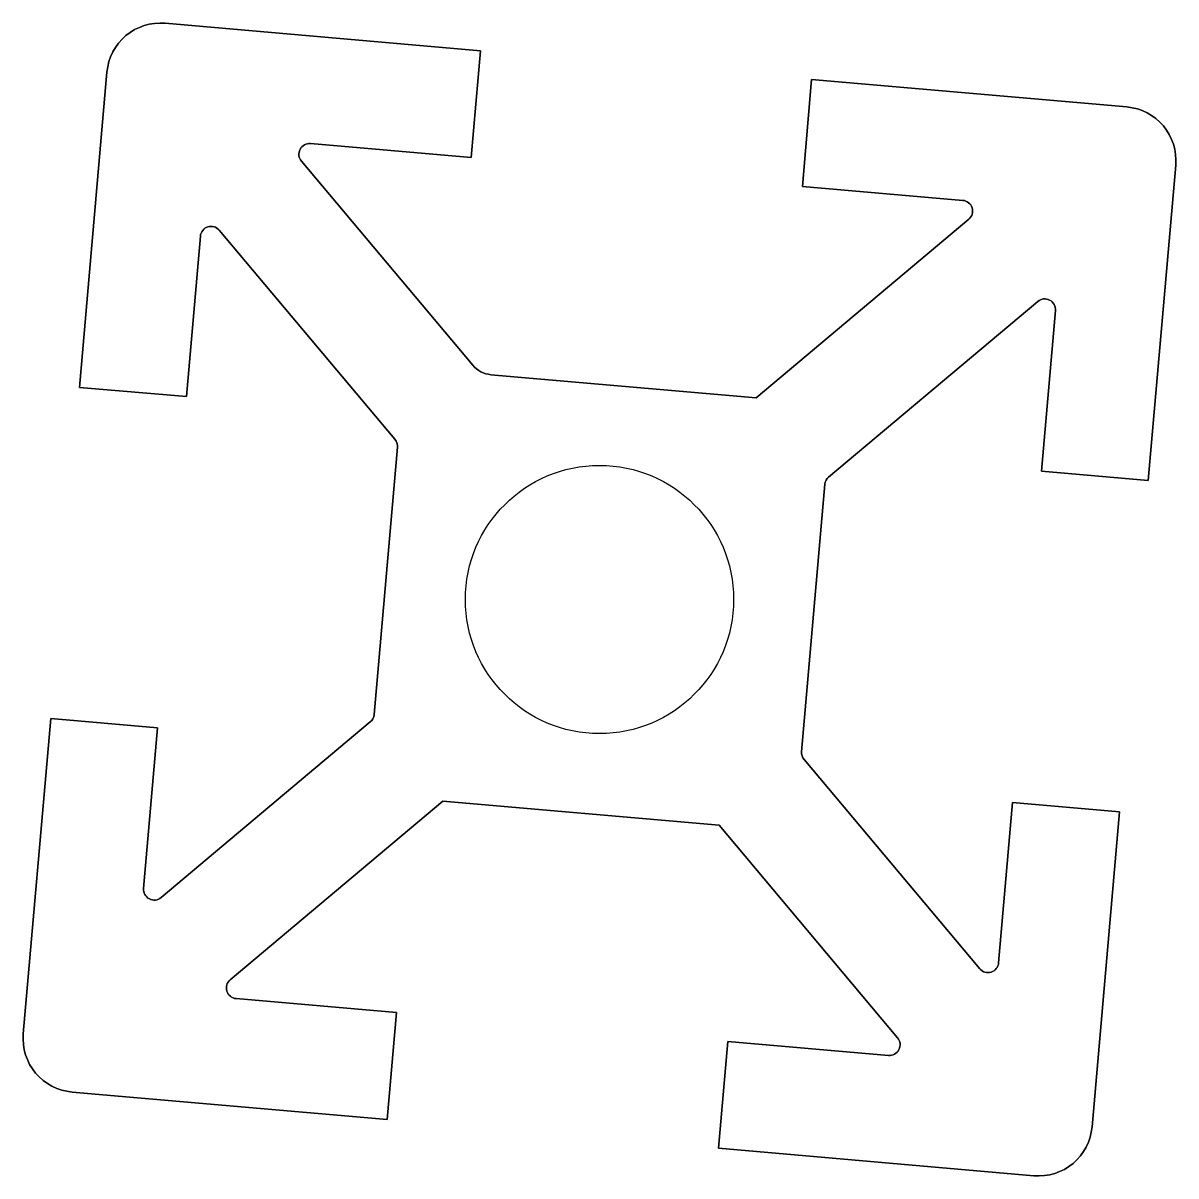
# Model space of a CAD drawing. Header units: millimetres. Extents: x 5 to 26.5, y 9.4 to 30.9.
import ezdxf

# ---------------------------------------------------------------- set-up
doc = ezdxf.new("R2010")
doc.units = ezdxf.units.MM
doc.layers.get('0').update_dxf_attribs({"linetype": 'CONTINUOUS'})

msp = doc.modelspace()

# ---------------------------------------------------------------- linework, layer by layer
for points in [[(11.508, 17.855), (7.61, 14.581, -0.668179), (7.282, 14.752), (7.542, 17.743), (5.55, 17.917), (5.038, 12.039, 0.414214), (5.948, 10.956), (11.825, 10.444), (11.999, 12.437), (9.007, 12.697, -0.668179), (8.896, 13.05), (12.858, 16.377), (18.01, 15.929), (21.338, 11.967, -0.668179), (21.167, 11.639), (18.176, 11.899), (18.002, 9.907), (23.88, 9.395, 0.414214), (24.963, 10.305), (25.474, 16.182), (23.482, 16.356), (23.222, 13.364, -0.668179), (22.869, 13.253), (19.595, 17.152, -0.198912), (19.549, 17.298), (19.983, 22.285, -0.198912), (20.053, 22.42), (23.952, 25.695, -0.668179), (24.28, 25.524), (24.019, 22.533), (26.012, 22.359), (26.523, 28.237, 0.414214), (25.614, 29.32), (19.736, 29.831), (19.563, 27.839), (22.554, 27.579, -0.668179), (22.666, 27.226), (18.704, 23.899), (13.758, 24.329, -0.198912), (13.418, 24.506), (10.224, 28.309, -0.668179), (10.394, 28.637), (13.386, 28.376), (13.56, 30.369), (7.682, 30.881, 0.414214), (6.599, 29.971), (6.087, 24.093), (8.08, 23.92), (8.34, 26.911, -0.668179), (8.692, 27.023), (11.967, 23.124, -0.198912), (12.013, 22.978), (11.579, 17.991, -0.198912)], [(23.952, 25.695), (20.053, 22.42, 0.198912), (19.983, 22.285), (19.549, 17.298, 0.198912), (19.595, 17.152), (22.869, 13.253, 0.668179), (23.222, 13.364), (23.482, 16.356), (25.474, 16.182), (24.963, 10.305, -0.414214), (23.88, 9.395), (18.002, 9.907), (18.176, 11.899), (21.167, 11.639, 0.668179), (21.338, 11.967), (18.01, 15.929), (12.858, 16.377), (8.896, 13.05, 0.668179), (9.007, 12.697), (11.999, 12.437), (11.825, 10.444), (5.948, 10.956, -0.414214), (5.038, 12.039), (5.55, 17.917), (7.542, 17.743), (7.282, 14.752, 0.668179), (7.61, 14.581), (11.508, 17.855, 0.198912), (11.579, 17.991), (12.013, 22.978, 0.198912), (11.967, 23.124), (8.692, 27.023, 0.668179), (8.34, 26.911), (8.08, 23.92), (6.087, 24.093), (6.599, 29.971, -0.414214), (7.682, 30.881), (13.56, 30.369), (13.386, 28.376), (10.394, 28.637, 0.668179), (10.224, 28.309), (13.418, 24.506, 0.198912), (13.758, 24.329), (18.704, 23.899), (22.666, 27.226, 0.668179), (22.554, 27.579), (19.563, 27.839), (19.736, 29.831), (25.614, 29.32, -0.414214), (26.523, 28.237), (26.012, 22.359), (24.019, 22.533), (24.28, 25.524, 0.668179)]]:
    msp.add_lwpolyline(points, format="xyb", close=True)
msp.add_circle((15.781, 20.138), 2.5)
msp.add_circle((15.781, 20.138), 2.5)

doc.saveas('drawing.dxf')
